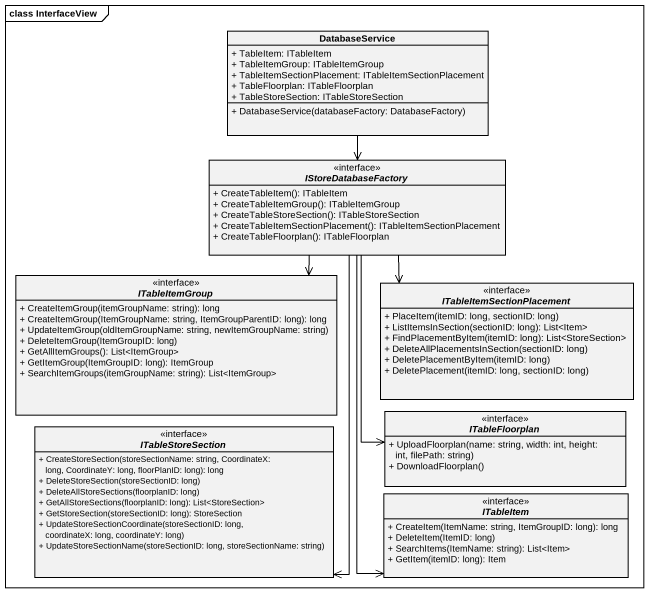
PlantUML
@startuml
mainframe class InterfaceView
hide circle
hide empty members
skinparam classAttributeIconSize 0
class DatabaseService {
  + TableItem: ITableItem
  + TableItemGroup: ITableItemGroup
  + TableItemSectionPlacement: ITableItemSectionPlacement
  + TableFloorplan: ITableFloorplan
  + TableStoreSection: ITableStoreSection
  + DatabaseService(databaseFactory: DatabaseFactory)
}
interface IStoreDatabaseFactory {
  + CreateTableItem(): ITableItem
  + CreateTableItemGroup(): ITableItemGroup
  + CreateTableStoreSection(): ITableStoreSection
  + CreateTableItemSectionPlacement(): ITableItemSectionPlacement
  + CreateTableFloorplan(): ITableFloorplan
}
interface ITableItemGroup {
  + CreateItemGroup(itemGroupName: string): long
  + CreateItemGroup(ItemGroupName: string, ItemGroupParentID: long): long
  + UpdateItemGroup(oldItemGroupName: string, newItemGroupName: string)
  + DeleteItemGroup(ItemGroupID: long)
  + GetAllItemGroups(): List<ItemGroup>
  + GetItemGroup(ItemGroupID: long): ItemGroup
  + SearchItemGroups(itemGroupName: string): List<ItemGroup>
}
interface ITableItemSectionPlacement {
  + PlaceItem(itemID: long, sectionID: long)
  + ListItemsInSection(sectionID: long): List<Item>
  + FindPlacementByItem(itemID: long): List<StoreSection>
  + DeleteAllPlacementsInSection(sectionID: long)
  + DeletePlacementByItem(itemID: long)
  + DeletePlacement(itemID: long, sectionID: long)
}
interface ITableStoreSection {
  + CreateStoreSection(storeSectionName: string, CoordinateX: long, CoordinateY: long, floorPlanID: long): long
  + DeleteStoreSection(storeSectionID: long)
  + DeleteAllStoreSections(floorplanID: long)
  + GetAllStoreSections(floorplanID: long): List<StoreSection>
  + GetStoreSection(storeSectionID: long): StoreSection
  + UpdateStoreSectionCoordinate(storeSectionID: long, coordinateX: long, coordinateY: long)
  + UpdateStoreSectionName(storeSectionID: long, storeSectionName: string)
}
interface ITableFloorplan {
  + UploadFloorplan(name: string, width: int, height: int, filePath: string)
  + DownloadFloorplan()
}
interface ITableItem {
  + CreateItem(ItemName: string, ItemGroupID: long): long
  + DeleteItem(ItemID: long)
  + SearchItems(ItemName: string): List<Item>
  + GetItem(itemID: long): Item
}
DatabaseService --> IStoreDatabaseFactory
IStoreDatabaseFactory --> ITableItemGroup
IStoreDatabaseFactory --> ITableItemSectionPlacement
IStoreDatabaseFactory --> ITableStoreSection
IStoreDatabaseFactory --> ITableFloorplan
IStoreDatabaseFactory --> ITableItem
@enduml
